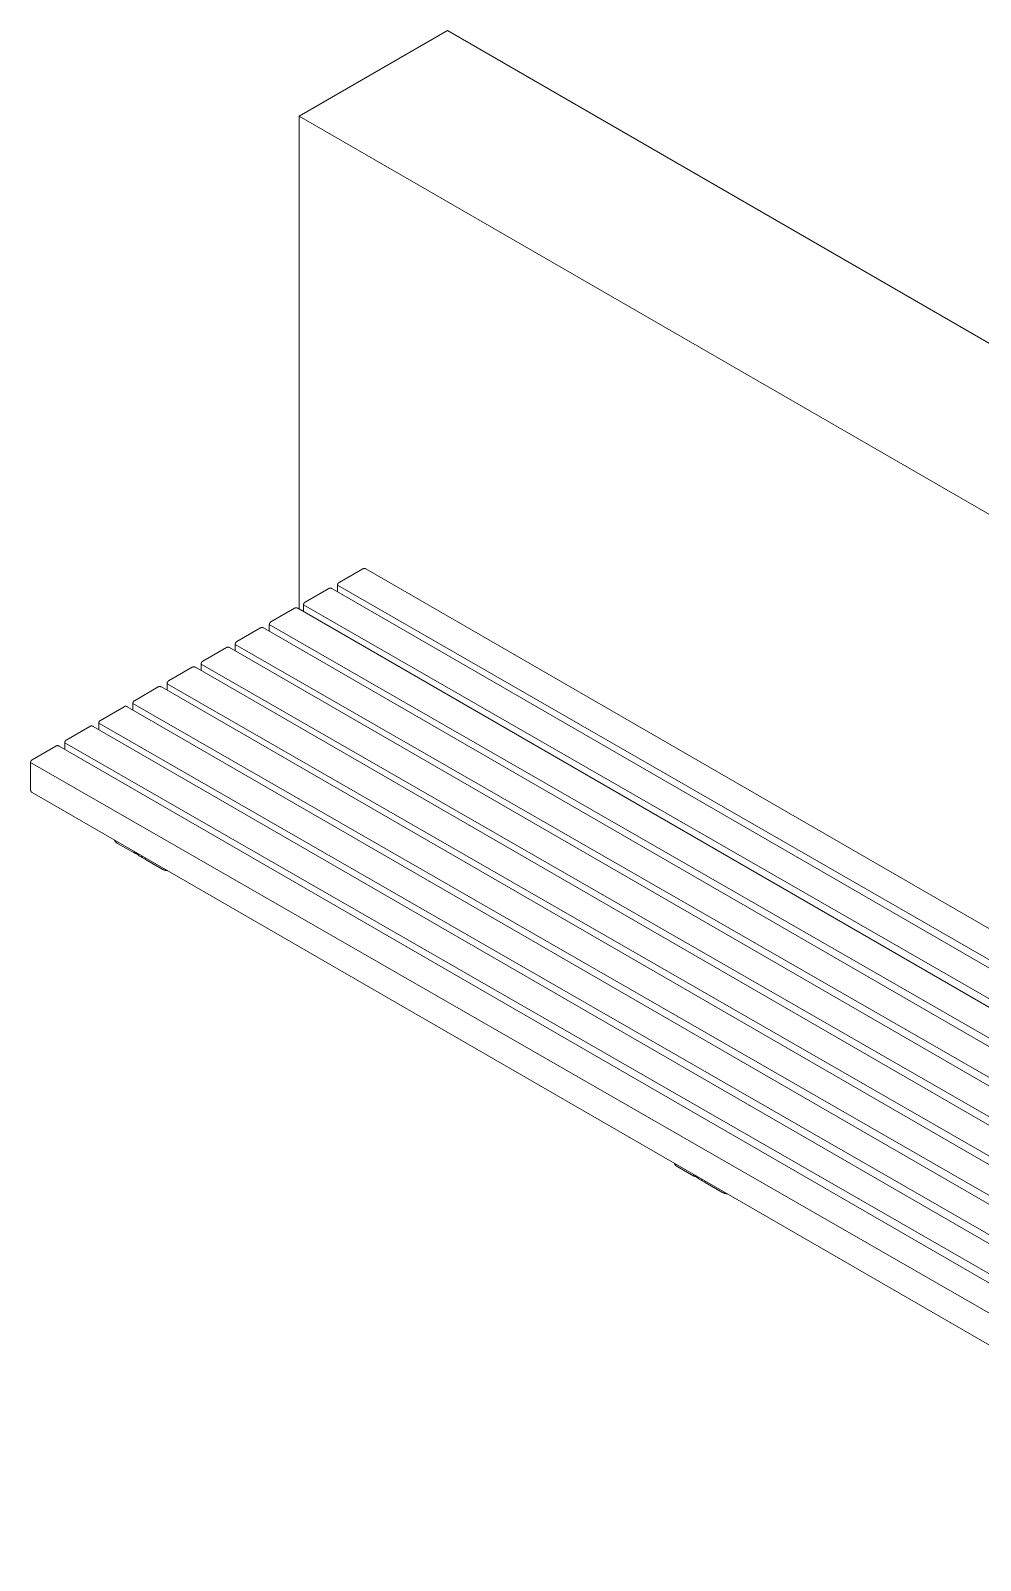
# Model space of a CAD drawing. Header units: inches. Extents: x -14 to 166, y -2 to 100.
# Drawn here: x 97.59 to 126.81, y 9.73 to 56.81 of the extents above; entities that cross this region are included whole.
import ezdxf

# ---------------------------------------------------------------- set-up
doc = ezdxf.new("R2010")
doc.units = ezdxf.units.IN
doc.layers.add('ZANO_R', color=7, linetype='Continuous', lineweight=0)

msp = doc.modelspace()

# ---------------------------------------------------------------- linework, layer by layer
at = {"layer": 'ZANO_R'}
for p, q in [((110.41161, 56.81181), (105.84898, 54.17758)), ((156.03789, 30.46947), (110.41161, 56.81181)), ((105.84898, 39.01068), (105.84898, 54.17758)), ((105.84898, 54.17758), (151.47526, 27.83524)), ((107.07803, 39.82574), (107.80805, 40.24722)), ((107.80805, 40.24722), (107.81091, 40.24881)), ((107.81091, 40.24881), (107.81382, 40.2503)), ((107.81382, 40.2503), (107.81678, 40.25169)), ((107.81678, 40.25169), (107.81979, 40.25298)), ((107.81979, 40.25298), (107.82283, 40.25416)), ((107.82283, 40.25416), (107.82592, 40.25525)), ((107.82592, 40.25525), (107.82904, 40.25623)), ((107.82904, 40.25623), (107.83219, 40.2571)), ((107.83219, 40.2571), (107.83537, 40.25786)), ((107.83537, 40.25786), (107.83857, 40.25852)), ((107.83857, 40.25852), (107.84179, 40.25907)), ((107.84179, 40.25907), (107.84503, 40.25951)), ((107.84503, 40.25951), (107.84828, 40.25984)), ((107.84828, 40.25984), (107.85155, 40.26006)), ((107.85155, 40.26006), (107.85481, 40.26017)), ((107.85481, 40.26017), (107.85808, 40.26017)), ((107.85808, 40.26017), (107.86135, 40.26006)), ((107.86135, 40.26006), (107.86461, 40.25984)), ((107.86461, 40.25984), (107.86787, 40.25951)), ((107.86787, 40.25951), (107.87111, 40.25907)), ((107.87111, 40.25907), (107.87433, 40.25852)), ((107.87433, 40.25852), (107.87753, 40.25786)), ((107.87753, 40.25786), (107.88071, 40.2571)), ((107.88071, 40.2571), (107.88386, 40.25623)), ((107.88386, 40.25623), (107.88698, 40.25525)), ((107.88698, 40.25525), (107.89006, 40.25416)), ((107.89006, 40.25416), (107.89311, 40.25298)), ((107.89311, 40.25298), (107.89611, 40.25169)), ((107.89611, 40.25169), (107.89907, 40.2503)), ((107.89907, 40.2503), (107.90198, 40.24881)), ((107.90198, 40.24881), (107.90484, 40.24722)), ((107.90484, 40.24722), (148.83161, 16.61814)), ((106.02863, 39.21987), (106.75865, 39.64135)), ((106.75865, 39.64135), (106.76151, 39.64293)), ((106.76151, 39.64293), (106.76442, 39.64442)), ((106.76442, 39.64442), (106.76738, 39.64581)), ((106.76738, 39.64581), (106.77038, 39.6471)), ((106.77038, 39.6471), (106.77343, 39.64829)), ((106.77343, 39.64829), (106.77651, 39.64937)), ((106.77651, 39.64937), (106.77963, 39.65035)), ((106.77963, 39.65035), (106.78278, 39.65122)), ((106.78278, 39.65122), (106.78596, 39.65199)), ((106.78596, 39.65199), (106.78917, 39.65265)), ((106.78917, 39.65265), (106.79239, 39.6532)), ((106.79239, 39.6532), (106.79563, 39.65364)), ((106.79563, 39.65364), (106.79888, 39.65397)), ((106.79888, 39.65397), (106.80214, 39.65419)), ((106.80214, 39.65419), (106.80541, 39.6543)), ((106.80541, 39.6543), (106.80868, 39.6543)), ((106.80868, 39.6543), (106.81195, 39.65419)), ((106.81195, 39.65419), (106.81521, 39.65397)), ((106.81521, 39.65397), (106.81846, 39.65364)), ((106.81846, 39.65364), (106.8217, 39.6532)), ((106.8217, 39.6532), (106.82492, 39.65265)), ((106.82492, 39.65265), (106.82813, 39.65199)), ((106.82813, 39.65199), (106.8313, 39.65122)), ((106.8313, 39.65122), (106.83446, 39.65035)), ((106.83446, 39.65035), (106.83757, 39.64937)), ((106.83757, 39.64937), (106.84066, 39.64829)), ((106.84066, 39.64829), (106.84371, 39.6471)), ((106.84371, 39.6471), (106.84671, 39.64581)), ((106.84671, 39.64581), (106.84967, 39.64442)), ((106.84967, 39.64442), (106.85258, 39.64293)), ((106.85258, 39.64293), (106.85544, 39.64135)), ((106.85544, 39.64135), (147.78221, 16.01227)), ((107.02964, 39.74192), (107.0297, 39.74519)), ((107.02964, 39.74192), (148.0048, 16.19666)), ((107.02964, 39.54077), (107.02964, 39.74192)), ((107.0297, 39.74519), (107.02986, 39.74846)), ((107.02986, 39.74846), (107.03014, 39.75171)), ((107.03014, 39.75171), (107.03052, 39.75496)), ((107.03052, 39.75496), (107.03102, 39.75819)), ((107.03102, 39.75819), (107.03162, 39.76141)), ((107.03162, 39.76141), (107.03233, 39.7646)), ((107.03233, 39.7646), (107.03315, 39.76776)), ((107.03315, 39.76776), (107.03408, 39.7709)), ((107.03408, 39.7709), (107.03511, 39.774)), ((107.03511, 39.774), (107.03625, 39.77707)), ((107.03625, 39.77707), (107.03748, 39.78009)), ((107.03748, 39.78009), (107.03882, 39.78307)), ((107.03882, 39.78307), (107.04026, 39.78601)), ((107.04026, 39.78601), (107.0418, 39.78889)), ((107.0418, 39.78889), (107.04344, 39.79173)), ((107.04344, 39.79173), (107.04517, 39.7945)), ((107.04517, 39.7945), (107.04699, 39.79721)), ((107.04699, 39.79721), (107.0489, 39.79987)), ((107.0489, 39.79987), (107.0509, 39.80245)), ((107.0509, 39.80245), (107.05299, 39.80497)), ((107.05299, 39.80497), (107.05516, 39.80741)), ((107.05516, 39.80741), (107.05741, 39.80978)), ((107.05741, 39.80978), (107.05974, 39.81207)), ((107.05974, 39.81207), (107.06215, 39.81429)), ((107.06215, 39.81429), (107.06463, 39.81642)), ((107.06463, 39.81642), (107.06718, 39.81846)), ((107.06718, 39.81846), (107.0698, 39.82042)), ((107.0698, 39.82042), (107.07249, 39.82229)), ((107.07249, 39.82229), (107.07523, 39.82406)), ((107.07523, 39.82406), (107.07803, 39.82574)), ((105.98024, 39.13605), (105.98029, 39.13932)), ((105.98024, 39.13605), (146.9554, 15.59079)), ((105.98024, 38.9349), (105.98024, 39.13605)), ((105.98029, 39.13932), (105.98046, 39.14258)), ((105.98046, 39.14258), (105.98073, 39.14584)), ((105.98073, 39.14584), (105.98112, 39.14909)), ((105.98112, 39.14909), (105.98161, 39.15232)), ((105.98161, 39.15232), (105.98222, 39.15553)), ((105.98222, 39.15553), (105.98293, 39.15872)), ((105.98293, 39.15872), (105.98375, 39.16189)), ((105.98375, 39.16189), (105.98467, 39.16502)), ((105.98467, 39.16502), (105.98571, 39.16813)), ((105.98571, 39.16813), (105.98684, 39.17119)), ((105.98684, 39.17119), (105.98808, 39.17422)), ((105.98808, 39.17422), (105.98942, 39.1772)), ((105.98942, 39.1772), (105.99086, 39.18014)), ((105.99086, 39.18014), (105.9924, 39.18302)), ((105.9924, 39.18302), (105.99403, 39.18585)), ((105.99403, 39.18585), (105.99576, 39.18863)), ((105.99576, 39.18863), (105.99758, 39.19134)), ((105.99758, 39.19134), (105.9995, 39.19399)), ((105.9995, 39.19399), (106.0015, 39.19658)), ((106.0015, 39.19658), (106.00359, 39.19909)), ((106.00359, 39.19909), (106.00576, 39.20154)), ((106.00576, 39.20154), (106.00801, 39.20391)), ((106.00801, 39.20391), (106.01034, 39.2062)), ((106.01034, 39.2062), (106.01275, 39.20841)), ((106.01275, 39.20841), (106.01523, 39.21054)), ((106.01523, 39.21054), (106.01778, 39.21259)), ((106.01778, 39.21259), (106.0204, 39.21454)), ((106.0204, 39.21454), (106.02308, 39.21641)), ((106.02308, 39.21641), (106.02583, 39.21819)), ((106.02583, 39.21819), (106.02863, 39.21987)), ((104.96334, 38.60254), (104.96582, 38.60467)), ((104.96582, 38.60467), (104.96838, 38.60671)), ((104.96838, 38.60671), (104.97099, 38.60867)), ((104.97099, 38.60867), (104.97368, 38.61054)), ((104.97368, 38.61054), (104.97642, 38.61231)), ((104.97642, 38.61231), (104.97923, 38.614)), ((104.97923, 38.614), (105.70925, 39.03547)), ((105.70925, 39.03547), (105.7121, 39.03706)), ((105.7121, 39.03706), (105.71502, 39.03855)), ((105.71502, 39.03855), (105.71797, 39.03994)), ((105.71797, 39.03994), (105.72098, 39.04123)), ((105.72098, 39.04123), (105.72403, 39.04242)), ((105.72403, 39.04242), (105.72711, 39.0435)), ((105.72711, 39.0435), (105.73023, 39.04448)), ((105.73023, 39.04448), (105.73338, 39.04535)), ((105.73338, 39.04535), (105.73656, 39.04612)), ((105.73656, 39.04612), (105.73976, 39.04677)), ((105.73976, 39.04677), (105.74298, 39.04732)), ((105.74298, 39.04732), (105.74622, 39.04776)), ((105.74622, 39.04776), (105.74948, 39.0481)), ((105.74948, 39.0481), (105.75274, 39.04832)), ((105.75274, 39.04832), (105.75601, 39.04843)), ((105.75601, 39.04843), (105.75927, 39.04843)), ((105.75927, 39.04843), (105.76254, 39.04832)), ((105.76254, 39.04832), (105.7658, 39.0481)), ((105.7658, 39.0481), (105.76906, 39.04776)), ((105.76906, 39.04776), (105.7723, 39.04732)), ((105.7723, 39.04732), (105.77552, 39.04677)), ((105.77552, 39.04677), (105.77872, 39.04612)), ((105.77872, 39.04612), (105.7819, 39.04535)), ((105.7819, 39.04535), (105.78505, 39.04448)), ((105.78505, 39.04448), (105.78817, 39.0435)), ((105.78817, 39.0435), (105.79126, 39.04242)), ((105.79126, 39.04242), (105.7943, 39.04123)), ((105.7943, 39.04123), (105.79731, 39.03994)), ((105.79731, 39.03994), (105.80026, 39.03855)), ((105.80026, 39.03855), (105.80318, 39.03706)), ((105.80318, 39.03706), (105.80603, 39.03547)), ((105.80603, 39.03547), (146.7328, 15.40639)), ((103.92982, 38.00812), (104.65984, 38.4296)), ((104.65984, 38.4296), (104.6627, 38.43119)), ((104.6627, 38.43119), (104.66561, 38.43268)), ((104.66561, 38.43268), (104.66857, 38.43407)), ((104.66857, 38.43407), (104.67157, 38.43535)), ((104.67157, 38.43535), (104.67462, 38.43654)), ((104.67462, 38.43654), (104.67771, 38.43763)), ((104.67771, 38.43763), (104.68082, 38.4386)), ((104.68082, 38.4386), (104.68398, 38.43948)), ((104.68398, 38.43948), (104.68715, 38.44024)), ((104.68715, 38.44024), (104.69036, 38.4409)), ((104.69036, 38.4409), (104.69358, 38.44145)), ((104.69358, 38.44145), (104.69682, 38.44189)), ((104.69682, 38.44189), (104.70007, 38.44222)), ((104.70007, 38.44222), (104.70333, 38.44244)), ((104.70333, 38.44244), (104.7066, 38.44255)), ((104.7066, 38.44255), (104.70987, 38.44255)), ((104.70987, 38.44255), (104.71314, 38.44244)), ((104.71314, 38.44244), (104.7164, 38.44222)), ((104.7164, 38.44222), (104.71965, 38.44189)), ((104.71965, 38.44189), (104.72289, 38.44145)), ((104.72289, 38.44145), (104.72612, 38.4409)), ((104.72612, 38.4409), (104.72932, 38.44024)), ((104.72932, 38.44024), (104.7325, 38.43948)), ((104.7325, 38.43948), (104.73565, 38.4386)), ((104.73565, 38.4386), (104.73877, 38.43763)), ((104.73877, 38.43763), (104.74185, 38.43654)), ((104.74185, 38.43654), (104.7449, 38.43535)), ((104.7449, 38.43535), (104.7479, 38.43407)), ((104.7479, 38.43407), (104.75086, 38.43268)), ((104.75086, 38.43268), (104.75377, 38.43119)), ((104.75377, 38.43119), (104.75663, 38.4296)), ((104.75663, 38.4296), (145.6834, 14.80052)), ((104.93083, 38.53018), (104.93089, 38.53344)), ((104.93083, 38.53018), (145.90599, 14.98492)), ((104.93083, 38.32902), (104.93083, 38.53018)), ((104.93089, 38.53344), (104.93105, 38.53671)), ((104.93105, 38.53671), (104.93133, 38.53997)), ((104.93133, 38.53997), (104.93171, 38.54321)), ((104.93171, 38.54321), (104.93221, 38.54645)), ((104.93221, 38.54645), (104.93281, 38.54966)), ((104.93281, 38.54966), (104.93353, 38.55285)), ((104.93353, 38.55285), (104.93434, 38.55601)), ((104.93434, 38.55601), (104.93527, 38.55915)), ((104.93527, 38.55915), (104.9363, 38.56225)), ((104.9363, 38.56225), (104.93744, 38.56532)), ((104.93744, 38.56532), (104.93868, 38.56834)), ((104.93868, 38.56834), (104.94002, 38.57133)), ((104.94002, 38.57133), (104.94146, 38.57426)), ((104.94146, 38.57426), (104.94299, 38.57715)), ((104.94299, 38.57715), (104.94463, 38.57998)), ((104.94463, 38.57998), (104.94636, 38.58275)), ((104.94636, 38.58275), (104.94818, 38.58547)), ((104.94818, 38.58547), (104.95009, 38.58812)), ((104.95009, 38.58812), (104.95209, 38.5907)), ((104.95209, 38.5907), (104.95418, 38.59322)), ((104.95418, 38.59322), (104.95635, 38.59566)), ((104.95635, 38.59566), (104.9586, 38.59803)), ((104.9586, 38.59803), (104.96094, 38.60033)), ((104.96094, 38.60033), (104.96334, 38.60254)), ((102.88042, 37.40225), (103.61044, 37.82373)), ((103.61044, 37.82373), (103.6133, 37.82531)), ((103.6133, 37.82531), (103.61621, 37.8268)), ((103.61621, 37.8268), (103.61917, 37.82819)), ((103.61917, 37.82819), (103.62217, 37.82948)), ((103.62217, 37.82948), (103.62522, 37.83067)), ((103.62522, 37.83067), (103.6283, 37.83175)), ((103.6283, 37.83175), (103.63142, 37.83273)), ((103.63142, 37.83273), (103.63457, 37.8336)), ((103.63457, 37.8336), (103.63775, 37.83437)), ((103.63775, 37.83437), (103.64095, 37.83503)), ((103.64095, 37.83503), (103.64418, 37.83558)), ((103.64418, 37.83558), (103.64741, 37.83602)), ((103.64741, 37.83602), (103.65067, 37.83635)), ((103.65067, 37.83635), (103.65393, 37.83657)), ((103.65393, 37.83657), (103.6572, 37.83668)), ((103.6572, 37.83668), (103.66047, 37.83668)), ((103.66047, 37.83668), (103.66373, 37.83657)), ((103.66373, 37.83657), (103.667, 37.83635)), ((103.667, 37.83635), (103.67025, 37.83602)), ((103.67025, 37.83602), (103.67349, 37.83558)), ((103.67349, 37.83558), (103.67671, 37.83503)), ((103.67671, 37.83503), (103.67991, 37.83437)), ((103.67991, 37.83437), (103.68309, 37.8336)), ((103.68309, 37.8336), (103.68624, 37.83273)), ((103.68624, 37.83273), (103.68936, 37.83175)), ((103.68936, 37.83175), (103.69245, 37.83067)), ((103.69245, 37.83067), (103.69549, 37.82948)), ((103.69549, 37.82948), (103.6985, 37.82819)), ((103.6985, 37.82819), (103.70146, 37.8268)), ((103.70146, 37.8268), (103.70437, 37.82531)), ((103.70437, 37.82531), (103.70723, 37.82373)), ((103.70723, 37.82373), (144.63399, 14.19465)), ((103.88143, 37.9243), (103.88148, 37.92757)), ((103.88143, 37.9243), (144.85659, 14.37904)), ((103.88143, 37.72315), (103.88143, 37.9243)), ((103.88148, 37.92757), (103.88165, 37.93084)), ((103.88165, 37.93084), (103.88192, 37.93409)), ((103.88192, 37.93409), (103.88231, 37.93734)), ((103.88231, 37.93734), (103.8828, 37.94057)), ((103.8828, 37.94057), (103.88341, 37.94378)), ((103.88341, 37.94378), (103.88412, 37.94698)), ((103.88412, 37.94698), (103.88494, 37.95014)), ((103.88494, 37.95014), (103.88587, 37.95328)), ((103.88587, 37.95328), (103.8869, 37.95638)), ((103.8869, 37.95638), (103.88803, 37.95944)), ((103.88803, 37.95944), (103.88927, 37.96247)), ((103.88927, 37.96247), (103.89061, 37.96545)), ((103.89061, 37.96545), (103.89205, 37.96839)), ((103.89205, 37.96839), (103.89359, 37.97127)), ((103.89359, 37.97127), (103.89522, 37.9741)), ((103.89522, 37.9741), (103.89695, 37.97688)), ((103.89695, 37.97688), (103.89878, 37.97959)), ((103.89878, 37.97959), (103.90069, 37.98224)), ((103.90069, 37.98224), (103.90269, 37.98483)), ((103.90269, 37.98483), (103.90478, 37.98735)), ((103.90478, 37.98735), (103.90695, 37.98979)), ((103.90695, 37.98979), (103.9092, 37.99216)), ((103.9092, 37.99216), (103.91153, 37.99445)), ((103.91153, 37.99445), (103.91394, 37.99666)), ((103.91394, 37.99666), (103.91642, 37.99879)), ((103.91642, 37.99879), (103.91897, 38.00084)), ((103.91897, 38.00084), (103.92159, 38.0028)), ((103.92159, 38.0028), (103.92427, 38.00466)), ((103.92427, 38.00466), (103.92702, 38.00644)), ((103.92702, 38.00644), (103.92982, 38.00812)), ((101.83101, 36.79637), (102.56103, 37.21785)), ((102.56103, 37.21785), (102.56389, 37.21944)), ((102.56389, 37.21944), (102.5668, 37.22093)), ((102.5668, 37.22093), (102.56976, 37.22232)), ((102.56976, 37.22232), (102.57277, 37.22361)), ((102.57277, 37.22361), (102.57581, 37.22479)), ((102.57581, 37.22479), (102.5789, 37.22588)), ((102.5789, 37.22588), (102.58202, 37.22686)), ((102.58202, 37.22686), (102.58517, 37.22773)), ((102.58517, 37.22773), (102.58835, 37.2285)), ((102.58835, 37.2285), (102.59155, 37.22915)), ((102.59155, 37.22915), (102.59477, 37.2297)), ((102.59477, 37.2297), (102.59801, 37.23014)), ((102.59801, 37.23014), (102.60126, 37.23047)), ((102.60126, 37.23047), (102.60452, 37.23069)), ((102.60452, 37.23069), (102.60779, 37.23081)), ((102.60779, 37.23081), (102.61106, 37.23081)), ((102.61106, 37.23081), (102.61433, 37.23069)), ((102.61433, 37.23069), (102.61759, 37.23047)), ((102.61759, 37.23047), (102.62084, 37.23014)), ((102.62084, 37.23014), (102.62408, 37.2297)), ((102.62408, 37.2297), (102.62731, 37.22915)), ((102.62731, 37.22915), (102.63051, 37.2285)), ((102.63051, 37.2285), (102.63369, 37.22773)), ((102.63369, 37.22773), (102.63684, 37.22686)), ((102.63684, 37.22686), (102.63996, 37.22588)), ((102.63996, 37.22588), (102.64304, 37.22479)), ((102.64304, 37.22479), (102.64609, 37.22361)), ((102.64609, 37.22361), (102.64909, 37.22232)), ((102.64909, 37.22232), (102.65205, 37.22093)), ((102.65205, 37.22093), (102.65496, 37.21944)), ((102.65496, 37.21944), (102.65782, 37.21785)), ((102.65782, 37.21785), (143.58459, 13.58877)), ((102.83202, 37.31843), (102.83208, 37.3217)), ((102.83202, 37.31843), (143.80718, 13.77317)), ((102.83202, 37.11728), (102.83202, 37.31843)), ((102.83208, 37.3217), (102.83224, 37.32496)), ((102.83224, 37.32496), (102.83252, 37.32822)), ((102.83252, 37.32822), (102.83291, 37.33147)), ((102.83291, 37.33147), (102.8334, 37.3347)), ((102.8334, 37.3347), (102.834, 37.33791)), ((102.834, 37.33791), (102.83472, 37.3411)), ((102.83472, 37.3411), (102.83554, 37.34427)), ((102.83554, 37.34427), (102.83646, 37.3474)), ((102.83646, 37.3474), (102.83749, 37.3505)), ((102.83749, 37.3505), (102.83863, 37.35357)), ((102.83863, 37.35357), (102.83987, 37.3566)), ((102.83987, 37.3566), (102.84121, 37.35958)), ((102.84121, 37.35958), (102.84265, 37.36251)), ((102.84265, 37.36251), (102.84418, 37.3654)), ((102.84418, 37.3654), (102.84582, 37.36823)), ((102.84582, 37.36823), (102.84755, 37.371)), ((102.84755, 37.371), (102.84937, 37.37372)), ((102.84937, 37.37372), (102.85128, 37.37637)), ((102.85128, 37.37637), (102.85329, 37.37896)), ((102.85329, 37.37896), (102.85537, 37.38147)), ((102.85537, 37.38147), (102.85754, 37.38392)), ((102.85754, 37.38392), (102.8598, 37.38629)), ((102.8598, 37.38629), (102.86213, 37.38858)), ((102.86213, 37.38858), (102.86453, 37.39079)), ((102.86453, 37.39079), (102.86702, 37.39292)), ((102.86702, 37.39292), (102.86957, 37.39496)), ((102.86957, 37.39496), (102.87219, 37.39692)), ((102.87219, 37.39692), (102.87487, 37.39879)), ((102.87487, 37.39879), (102.87761, 37.40057)), ((102.87761, 37.40057), (102.88042, 37.40225)), ((101.78284, 36.71909), (101.78312, 36.72235)), ((101.78312, 36.72235), (101.7835, 36.72559)), ((101.7835, 36.72559), (101.784, 36.72882)), ((101.784, 36.72882), (101.7846, 36.73204)), ((101.7846, 36.73204), (101.78531, 36.73523)), ((101.78531, 36.73523), (101.78613, 36.73839)), ((101.78613, 36.73839), (101.78706, 36.74153)), ((101.78706, 36.74153), (101.78809, 36.74463)), ((101.78809, 36.74463), (101.78922, 36.7477)), ((101.78922, 36.7477), (101.79046, 36.75072)), ((101.79046, 36.75072), (101.7918, 36.7537)), ((101.7918, 36.7537), (101.79324, 36.75664)), ((101.79324, 36.75664), (101.79478, 36.75952)), ((101.79478, 36.75952), (101.79642, 36.76236)), ((101.79642, 36.76236), (101.79814, 36.76513)), ((101.79814, 36.76513), (101.79997, 36.76785)), ((101.79997, 36.76785), (101.80188, 36.7705)), ((101.80188, 36.7705), (101.80388, 36.77308)), ((101.80388, 36.77308), (101.80597, 36.7756)), ((101.80597, 36.7756), (101.80814, 36.77804)), ((101.80814, 36.77804), (101.81039, 36.78041)), ((101.81039, 36.78041), (101.81272, 36.7827)), ((101.81272, 36.7827), (101.81513, 36.78492)), ((101.81513, 36.78492), (101.81761, 36.78705)), ((101.81761, 36.78705), (101.82016, 36.78909)), ((101.82016, 36.78909), (101.82278, 36.79105)), ((101.82278, 36.79105), (101.82546, 36.79292)), ((101.82546, 36.79292), (101.82821, 36.79469)), ((101.82821, 36.79469), (101.83101, 36.79637)), ((100.78161, 36.1905), (101.51163, 36.61198)), ((101.51163, 36.61198), (101.51449, 36.61356)), ((101.51449, 36.61356), (101.5174, 36.61505)), ((101.5174, 36.61505), (101.52036, 36.61644)), ((101.52036, 36.61644), (101.52336, 36.61773)), ((101.52336, 36.61773), (101.52641, 36.61892)), ((101.52641, 36.61892), (101.52949, 36.62)), ((101.52949, 36.62), (101.53261, 36.62098)), ((101.53261, 36.62098), (101.53576, 36.62186)), ((101.53576, 36.62186), (101.53894, 36.62262)), ((101.53894, 36.62262), (101.54214, 36.62328)), ((101.54214, 36.62328), (101.54537, 36.62383)), ((101.54537, 36.62383), (101.54861, 36.62427)), ((101.54861, 36.62427), (101.55186, 36.6246)), ((101.55186, 36.6246), (101.55512, 36.62482)), ((101.55512, 36.62482), (101.55839, 36.62493)), ((101.55839, 36.62493), (101.56166, 36.62493)), ((101.56166, 36.62493), (101.56493, 36.62482)), ((101.56493, 36.62482), (101.56819, 36.6246)), ((101.56819, 36.6246), (101.57144, 36.62427)), ((101.57144, 36.62427), (101.57468, 36.62383)), ((101.57468, 36.62383), (101.5779, 36.62328)), ((101.5779, 36.62328), (101.5811, 36.62262)), ((101.5811, 36.62262), (101.58428, 36.62186)), ((101.58428, 36.62186), (101.58743, 36.62098)), ((101.58743, 36.62098), (101.59055, 36.62)), ((101.59055, 36.62), (101.59364, 36.61892)), ((101.59364, 36.61892), (101.59668, 36.61773)), ((101.59668, 36.61773), (101.59969, 36.61644)), ((101.59969, 36.61644), (101.60265, 36.61505)), ((101.60265, 36.61505), (101.60556, 36.61356)), ((101.60556, 36.61356), (101.60842, 36.61198)), ((101.60842, 36.61198), (142.53518, 12.9829)), ((101.78262, 36.71255), (101.78267, 36.71582)), ((101.78262, 36.71255), (142.75778, 13.16729)), ((101.78262, 36.5114), (101.78262, 36.71255)), ((101.78267, 36.71582), (101.78284, 36.71909)), ((99.7322, 35.58463), (100.46222, 36.0061)), ((100.46222, 36.0061), (100.46508, 36.00769)), ((100.46508, 36.00769), (100.46799, 36.00918)), ((100.46799, 36.00918), (100.47095, 36.01057)), ((100.47095, 36.01057), (100.47396, 36.01186)), ((100.47396, 36.01186), (100.477, 36.01305)), ((100.477, 36.01305), (100.48009, 36.01413)), ((100.48009, 36.01413), (100.48321, 36.01511)), ((100.48321, 36.01511), (100.48636, 36.01598)), ((100.48636, 36.01598), (100.48954, 36.01675)), ((100.48954, 36.01675), (100.49274, 36.01741)), ((100.49274, 36.01741), (100.49596, 36.01796)), ((100.49596, 36.01796), (100.4992, 36.0184)), ((100.4992, 36.0184), (100.50245, 36.01873)), ((100.50245, 36.01873), (100.50572, 36.01895)), ((100.50572, 36.01895), (100.50898, 36.01906)), ((100.50898, 36.01906), (100.51225, 36.01906)), ((100.51225, 36.01906), (100.51552, 36.01895)), ((100.51552, 36.01895), (100.51878, 36.01873)), ((100.51878, 36.01873), (100.52204, 36.0184)), ((100.52204, 36.0184), (100.52528, 36.01796)), ((100.52528, 36.01796), (100.5285, 36.01741)), ((100.5285, 36.01741), (100.5317, 36.01675)), ((100.5317, 36.01675), (100.53488, 36.01598)), ((100.53488, 36.01598), (100.53803, 36.01511)), ((100.53803, 36.01511), (100.54115, 36.01413)), ((100.54115, 36.01413), (100.54423, 36.01305)), ((100.54423, 36.01305), (100.54728, 36.01186)), ((100.54728, 36.01186), (100.55028, 36.01057)), ((100.55028, 36.01057), (100.55324, 36.00918)), ((100.55324, 36.00918), (100.55615, 36.00769)), ((100.55615, 36.00769), (100.55901, 36.0061)), ((100.55901, 36.0061), (141.48578, 12.37702)), ((100.73321, 36.10668), (100.73327, 36.10995)), ((100.73321, 36.10668), (141.70838, 12.56142)), ((100.73321, 35.90553), (100.73321, 36.10668)), ((100.73327, 36.10995), (100.73344, 36.11321)), ((100.73344, 36.11321), (100.73371, 36.11647)), ((100.73371, 36.11647), (100.7341, 36.11972)), ((100.7341, 36.11972), (100.73459, 36.12295)), ((100.73459, 36.12295), (100.7352, 36.12616)), ((100.7352, 36.12616), (100.73591, 36.12935)), ((100.73591, 36.12935), (100.73673, 36.13252)), ((100.73673, 36.13252), (100.73765, 36.13565)), ((100.73765, 36.13565), (100.73868, 36.13876)), ((100.73868, 36.13876), (100.73982, 36.14182)), ((100.73982, 36.14182), (100.74106, 36.14485)), ((100.74106, 36.14485), (100.7424, 36.14783)), ((100.7424, 36.14783), (100.74384, 36.15077)), ((100.74384, 36.15077), (100.74538, 36.15365)), ((100.74538, 36.15365), (100.74701, 36.15648)), ((100.74701, 36.15648), (100.74874, 36.15926)), ((100.74874, 36.15926), (100.75056, 36.16197)), ((100.75056, 36.16197), (100.75248, 36.16462)), ((100.75248, 36.16462), (100.75448, 36.16721)), ((100.75448, 36.16721), (100.75656, 36.16972)), ((100.75656, 36.16972), (100.75874, 36.17217)), ((100.75874, 36.17217), (100.76099, 36.17454)), ((100.76099, 36.17454), (100.76332, 36.17683)), ((100.76332, 36.17683), (100.76573, 36.17904)), ((100.76573, 36.17904), (100.76821, 36.18117)), ((100.76821, 36.18117), (100.77076, 36.18322)), ((100.77076, 36.18322), (100.77338, 36.18517)), ((100.77338, 36.18517), (100.77606, 36.18704)), ((100.77606, 36.18704), (100.77881, 36.18882)), ((100.77881, 36.18882), (100.78161, 36.1905)), ((98.6828, 34.97875), (99.41282, 35.40023)), ((99.41282, 35.40023), (99.41568, 35.40182)), ((99.41568, 35.40182), (99.41859, 35.40331)), ((99.41859, 35.40331), (99.42155, 35.4047)), ((99.42155, 35.4047), (99.42455, 35.40599)), ((99.42455, 35.40599), (99.4276, 35.40717)), ((99.4276, 35.40717), (99.43068, 35.40826)), ((99.43068, 35.40826), (99.4338, 35.40923)), ((99.4338, 35.40923), (99.43695, 35.41011)), ((99.43695, 35.41011), (99.44013, 35.41087)), ((99.44013, 35.41087), (99.44334, 35.41153)), ((99.44334, 35.41153), (99.44656, 35.41208)), ((99.44656, 35.41208), (99.4498, 35.41252)), ((99.4498, 35.41252), (99.45305, 35.41285)), ((99.45305, 35.41285), (99.45631, 35.41307)), ((99.45631, 35.41307), (99.45958, 35.41318)), ((99.45958, 35.41318), (99.46285, 35.41318)), ((99.46285, 35.41318), (99.46612, 35.41307)), ((99.46612, 35.41307), (99.46938, 35.41285)), ((99.46938, 35.41285), (99.47263, 35.41252)), ((99.47263, 35.41252), (99.47587, 35.41208)), ((99.47587, 35.41208), (99.47909, 35.41153)), ((99.47909, 35.41153), (99.4823, 35.41087)), ((99.4823, 35.41087), (99.48547, 35.41011)), ((99.48547, 35.41011), (99.48863, 35.40923)), ((99.48863, 35.40923), (99.49174, 35.40826)), ((99.49174, 35.40826), (99.49483, 35.40717)), ((99.49483, 35.40717), (99.49788, 35.40599)), ((99.49788, 35.40599), (99.50088, 35.4047)), ((99.50088, 35.4047), (99.50384, 35.40331)), ((99.50384, 35.40331), (99.50675, 35.40182)), ((99.50675, 35.40182), (99.50961, 35.40023)), ((99.50961, 35.40023), (140.43638, 11.77115)), ((99.68381, 35.50081), (99.68387, 35.50407)), ((99.68381, 35.50081), (140.65897, 11.95555)), ((99.68381, 35.29965), (99.68381, 35.50081)), ((99.68387, 35.50407), (99.68403, 35.50734)), ((99.68403, 35.50734), (99.68431, 35.5106)), ((99.68431, 35.5106), (99.68469, 35.51384)), ((99.68469, 35.51384), (99.68519, 35.51708)), ((99.68519, 35.51708), (99.68579, 35.52029)), ((99.68579, 35.52029), (99.6865, 35.52348)), ((99.6865, 35.52348), (99.68732, 35.52664)), ((99.68732, 35.52664), (99.68825, 35.52978)), ((99.68825, 35.52978), (99.68928, 35.53288)), ((99.68928, 35.53288), (99.69042, 35.53595)), ((99.69042, 35.53595), (99.69165, 35.53897)), ((99.69165, 35.53897), (99.69299, 35.54196)), ((99.69299, 35.54196), (99.69443, 35.54489)), ((99.69443, 35.54489), (99.69597, 35.54778)), ((99.69597, 35.54778), (99.69761, 35.55061)), ((99.69761, 35.55061), (99.69934, 35.55338)), ((99.69934, 35.55338), (99.70116, 35.5561)), ((99.70116, 35.5561), (99.70307, 35.55875)), ((99.70307, 35.55875), (99.70507, 35.56133)), ((99.70507, 35.56133), (99.70716, 35.56385)), ((99.70716, 35.56385), (99.70933, 35.5663)), ((99.70933, 35.5663), (99.71158, 35.56866)), ((99.71158, 35.56866), (99.71391, 35.57096)), ((99.71391, 35.57096), (99.71632, 35.57317)), ((99.71632, 35.57317), (99.7188, 35.5753)), ((99.7188, 35.5753), (99.72135, 35.57734)), ((99.72135, 35.57734), (99.72397, 35.5793)), ((99.72397, 35.5793), (99.72666, 35.58117)), ((99.72666, 35.58117), (99.7294, 35.58294)), ((99.7294, 35.58294), (99.7322, 35.58463)), ((98.63441, 34.89493), (98.63446, 34.8982)), ((98.63441, 34.89493), (139.60957, 11.34967)), ((98.63441, 34.69378), (98.63441, 34.89493)), ((98.63446, 34.8982), (98.63463, 34.90147)), ((98.63463, 34.90147), (98.6349, 34.90472)), ((98.6349, 34.90472), (98.63529, 34.90797)), ((98.63529, 34.90797), (98.63578, 34.9112)), ((98.63578, 34.9112), (98.63639, 34.91442)), ((98.63639, 34.91442), (98.6371, 34.91761)), ((98.6371, 34.91761), (98.63792, 34.92077)), ((98.63792, 34.92077), (98.63884, 34.92391)), ((98.63884, 34.92391), (98.63988, 34.92701)), ((98.63988, 34.92701), (98.64101, 34.93008)), ((98.64101, 34.93008), (98.64225, 34.9331)), ((98.64225, 34.9331), (98.64359, 34.93608)), ((98.64359, 34.93608), (98.64503, 34.93902)), ((98.64503, 34.93902), (98.64657, 34.9419)), ((98.64657, 34.9419), (98.6482, 34.94473)), ((98.6482, 34.94473), (98.64993, 34.94751)), ((98.64993, 34.94751), (98.65175, 34.95022)), ((98.65175, 34.95022), (98.65367, 34.95288)), ((98.65367, 34.95288), (98.65567, 34.95546)), ((98.65567, 34.95546), (98.65776, 34.95798)), ((98.65776, 34.95798), (98.65993, 34.96042)), ((98.65993, 34.96042), (98.66218, 34.96279)), ((98.66218, 34.96279), (98.66451, 34.96508)), ((98.66451, 34.96508), (98.66692, 34.9673)), ((98.66692, 34.9673), (98.6694, 34.96942)), ((98.6694, 34.96942), (98.67195, 34.97147)), ((98.67195, 34.97147), (98.67457, 34.97343)), ((98.67457, 34.97343), (98.67725, 34.97529)), ((98.67725, 34.97529), (98.68, 34.97707)), ((98.68, 34.97707), (98.6828, 34.97875)), ((97.62255, 34.3656), (97.62516, 34.36755)), ((97.62516, 34.36755), (97.62785, 34.36942)), ((97.62785, 34.36942), (97.63059, 34.3712)), ((97.63059, 34.3712), (97.6334, 34.37288)), ((97.6334, 34.37288), (98.36342, 34.79436)), ((98.36342, 34.79436), (98.36627, 34.79594)), ((98.36627, 34.79594), (98.36919, 34.79743)), ((98.36919, 34.79743), (98.37214, 34.79882)), ((98.37214, 34.79882), (98.37515, 34.80011)), ((98.37515, 34.80011), (98.3782, 34.8013)), ((98.3782, 34.8013), (98.38128, 34.80238)), ((98.38128, 34.80238), (98.3844, 34.80336)), ((98.3844, 34.80336), (98.38755, 34.80423)), ((98.38755, 34.80423), (98.39073, 34.805)), ((98.39073, 34.805), (98.39393, 34.80566)), ((98.39393, 34.80566), (98.39715, 34.80621)), ((98.39715, 34.80621), (98.40039, 34.80665)), ((98.40039, 34.80665), (98.40365, 34.80698)), ((98.40365, 34.80698), (98.40691, 34.8072)), ((98.40691, 34.8072), (98.41018, 34.80731)), ((98.41018, 34.80731), (98.41344, 34.80731)), ((98.41344, 34.80731), (98.41671, 34.8072)), ((98.41671, 34.8072), (98.41997, 34.80698)), ((98.41997, 34.80698), (98.42323, 34.80665)), ((98.42323, 34.80665), (98.42647, 34.80621)), ((98.42647, 34.80621), (98.42969, 34.80566)), ((98.42969, 34.80566), (98.43289, 34.805)), ((98.43289, 34.805), (98.43607, 34.80423)), ((98.43607, 34.80423), (98.43922, 34.80336)), ((98.43922, 34.80336), (98.44234, 34.80238)), ((98.44234, 34.80238), (98.44543, 34.8013)), ((98.44543, 34.8013), (98.44847, 34.80011)), ((98.44847, 34.80011), (98.45148, 34.79882)), ((98.45148, 34.79882), (98.45443, 34.79743)), ((98.45443, 34.79743), (98.45735, 34.79594)), ((98.45735, 34.79594), (98.4602, 34.79436)), ((98.4602, 34.79436), (139.38697, 11.16528)), ((97.585, 34.28906), (97.58506, 34.29233)), ((97.585, 34.28906), (138.56016, 10.7438)), ((97.585, 33.4461), (97.585, 34.28906)), ((97.58506, 34.29233), (97.58522, 34.29559)), ((97.58522, 34.29559), (97.5855, 34.29885)), ((97.5855, 34.29885), (97.58588, 34.3021)), ((97.58588, 34.3021), (97.58638, 34.30533)), ((97.58638, 34.30533), (97.58698, 34.30854)), ((97.58698, 34.30854), (97.5877, 34.31173)), ((97.5877, 34.31173), (97.58851, 34.3149)), ((97.58851, 34.3149), (97.58944, 34.31803)), ((97.58944, 34.31803), (97.59047, 34.32114)), ((97.59047, 34.32114), (97.59161, 34.3242)), ((97.59161, 34.3242), (97.59285, 34.32723)), ((97.59285, 34.32723), (97.59419, 34.33021)), ((97.59419, 34.33021), (97.59563, 34.33314)), ((97.59563, 34.33314), (97.59716, 34.33603)), ((97.59716, 34.33603), (97.5988, 34.33886)), ((97.5988, 34.33886), (97.60053, 34.34164)), ((97.60053, 34.34164), (97.60235, 34.34435)), ((97.60235, 34.34435), (97.60426, 34.347)), ((97.60426, 34.347), (97.60626, 34.34959)), ((97.60626, 34.34959), (97.60835, 34.3521)), ((97.60835, 34.3521), (97.61052, 34.35455)), ((97.61052, 34.35455), (97.61277, 34.35692)), ((97.61277, 34.35692), (97.61511, 34.35921)), ((97.61511, 34.35921), (97.61751, 34.36142)), ((97.61751, 34.36142), (97.61999, 34.36355)), ((97.61999, 34.36355), (97.62255, 34.3656)), ((97.58506, 33.44283), (97.585, 33.4461)), ((97.58522, 33.43957), (97.58506, 33.44283)), ((97.5855, 33.43631), (97.58522, 33.43957)), ((97.58588, 33.43306), (97.5855, 33.43631)), ((97.58638, 33.42983), (97.58588, 33.43306)), ((97.58698, 33.42662), (97.58638, 33.42983)), ((97.5877, 33.42343), (97.58698, 33.42662)), ((97.58851, 33.42026), (97.5877, 33.42343)), ((97.58944, 33.41713), (97.58851, 33.42026)), ((97.59047, 33.41403), (97.58944, 33.41713)), ((97.59161, 33.41096), (97.59047, 33.41403)), ((97.59285, 33.40793), (97.59161, 33.41096)), ((97.59419, 33.40495), (97.59285, 33.40793)), ((97.59563, 33.40202), (97.59419, 33.40495)), ((97.59716, 33.39913), (97.59563, 33.40202)), ((97.5988, 33.3963), (97.59716, 33.39913)), ((97.60053, 33.39353), (97.5988, 33.3963)), ((97.60235, 33.39081), (97.60053, 33.39353)), ((97.60426, 33.38816), (97.60235, 33.39081)), ((97.60626, 33.38557), (97.60426, 33.38816)), ((97.60835, 33.38306), (97.60626, 33.38557)), ((97.61052, 33.38061), (97.60835, 33.38306)), ((97.61277, 33.37824), (97.61052, 33.38061)), ((97.61511, 33.37595), (97.61277, 33.37824)), ((97.61751, 33.37374), (97.61511, 33.37595)), ((97.61999, 33.37161), (97.61751, 33.37374)), ((97.62255, 33.36957), (97.61999, 33.37161)), ((97.62516, 33.36761), (97.62255, 33.36957)), ((97.62785, 33.36574), (97.62516, 33.36761)), ((97.63059, 33.36396), (97.62785, 33.36574)), ((97.6334, 33.36228), (97.63059, 33.36396)), ((138.56016, 9.7332), (97.6334, 33.36228)), ((100.17307, 31.89149), (100.1706, 31.89743)), ((100.17574, 31.88563), (100.17307, 31.89149)), ((100.17861, 31.87987), (100.17574, 31.88563)), ((100.18168, 31.87421), (100.17861, 31.87987)), ((100.18495, 31.86867), (100.18168, 31.87421)), ((100.1884, 31.86324), (100.18495, 31.86867)), ((100.19204, 31.85793), (100.1884, 31.86324)), ((100.19586, 31.85275), (100.19204, 31.85793)), ((100.19986, 31.8477), (100.19586, 31.85275)), ((100.20403, 31.8428), (100.19986, 31.8477)), ((100.20837, 31.83804), (100.20403, 31.8428)), ((100.21286, 31.83344), (100.20837, 31.83804)), ((100.21752, 31.82899), (100.21286, 31.83344)), ((100.22232, 31.82471), (100.21752, 31.82899)), ((100.22727, 31.8206), (100.22232, 31.82471)), ((100.23236, 31.81665), (100.22727, 31.8206)), ((100.23758, 31.81289), (100.23236, 31.81665)), ((100.24293, 31.80931), (100.23758, 31.81289)), ((100.2484, 31.80592), (100.24293, 31.80931)), ((100.25398, 31.80271), (100.2484, 31.80592)), ((100.25967, 31.79971), (100.25398, 31.80271)), ((100.77069, 31.50467), (100.25967, 31.79971)), ((100.77069, 31.55097), (100.77069, 31.50467)), ((100.77069, 31.50467), (100.77977, 31.50302)), ((100.77977, 31.50302), (100.78879, 31.50105)), ((100.78879, 31.50105), (100.79773, 31.49878)), ((100.79773, 31.49878), (100.80659, 31.4962)), ((100.80659, 31.4962), (100.81536, 31.49331)), ((100.81536, 31.49331), (100.82402, 31.49013)), ((100.82402, 31.49013), (100.83257, 31.48665)), ((100.83257, 31.48665), (100.841, 31.48288)), ((100.841, 31.48288), (100.84929, 31.47883)), ((100.84929, 31.47883), (100.85744, 31.47449)), ((100.85744, 31.47449), (100.86543, 31.46988)), ((100.86543, 31.46988), (100.87326, 31.46499)), ((100.87326, 31.46499), (100.88092, 31.45984)), ((100.88092, 31.45984), (100.88839, 31.45442)), ((100.88839, 31.45442), (100.89568, 31.44876)), ((100.89568, 31.44876), (100.90277, 31.44285)), ((100.90277, 31.44285), (100.90965, 31.4367)), ((100.90965, 31.4367), (100.91631, 31.43031)), ((100.91631, 31.43031), (100.92276, 31.4237)), ((100.92276, 31.4237), (100.92897, 31.41688)), ((100.92897, 31.41688), (100.93494, 31.40984)), ((100.93494, 31.40984), (101.0262, 31.35716)), ((100.99845, 31.41947), (101.02415, 31.36349)), ((101.01836, 31.40281), (101.01835, 31.40798)), ((101.01855, 31.39765), (101.01836, 31.40281)), ((101.01891, 31.3925), (101.01855, 31.39765)), ((101.01944, 31.38736), (101.01891, 31.3925)), ((101.02014, 31.38224), (101.01944, 31.38736)), ((101.02101, 31.37715), (101.02014, 31.38224)), ((101.02206, 31.37209), (101.02101, 31.37715)), ((101.02327, 31.36706), (101.02206, 31.37209)), ((101.02465, 31.36209), (101.02327, 31.36706)), ((101.0262, 31.35716), (101.02415, 31.36349)), ((101.0262, 31.35716), (101.02465, 31.36209)), ((101.0262, 31.35716), (101.11745, 31.30447)), ((101.10016, 31.33325), (101.10015, 31.3332)), ((101.10015, 31.3332), (101.10015, 31.33316)), ((101.10015, 31.33316), (101.10015, 31.33311)), ((101.10015, 31.33311), (101.10016, 31.33307)), ((101.10017, 31.33338), (101.10016, 31.33334)), ((101.10016, 31.33334), (101.10016, 31.33329)), ((101.10016, 31.33329), (101.10016, 31.33325)), ((101.10016, 31.33307), (101.10016, 31.33303)), ((101.10016, 31.33303), (101.10017, 31.33294)), ((101.10018, 31.33347), (101.10017, 31.33343)), ((101.10017, 31.33343), (101.10017, 31.33338)), ((101.10017, 31.33294), (101.10017, 31.33285)), ((101.10017, 31.33285), (101.10019, 31.33269)), ((101.10019, 31.3335), (101.10018, 31.33347)), ((101.1002, 31.33354), (101.10019, 31.33352)), ((101.10019, 31.33352), (101.10019, 31.3335)), ((101.10019, 31.33269), (101.10022, 31.33254)), ((101.10021, 31.33359), (101.1002, 31.33356)), ((101.1002, 31.33356), (101.1002, 31.33354)), ((101.10022, 31.33362), (101.10021, 31.33359)), ((101.10023, 31.33365), (101.10022, 31.33362)), ((101.10022, 31.33254), (101.10024, 31.33238)), ((101.10024, 31.33367), (101.10023, 31.33365)), ((101.10025, 31.3337), (101.10024, 31.33367)), ((101.10024, 31.33238), (101.10027, 31.33223)), ((101.10026, 31.33371), (101.10025, 31.3337)), ((101.10027, 31.33373), (101.10026, 31.33371)), ((101.10028, 31.33375), (101.10027, 31.33374)), ((101.10027, 31.33374), (101.10027, 31.33373)), ((101.10027, 31.33223), (101.1003, 31.33208)), ((101.10029, 31.33376), (101.10028, 31.33375)), ((101.1003, 31.33379), (101.10029, 31.33378)), ((101.10029, 31.33378), (101.10029, 31.33376)), ((101.10031, 31.3338), (101.1003, 31.33379)), ((101.1003, 31.33208), (101.10034, 31.33193)), ((101.10032, 31.33381), (101.10031, 31.3338)), ((101.10033, 31.33383), (101.10032, 31.33382)), ((101.10032, 31.33382), (101.10032, 31.33381)), ((101.10034, 31.33385), (101.10033, 31.33383)), ((101.10035, 31.33386), (101.10034, 31.33385)), ((101.10034, 31.33193), (101.10042, 31.33163)), ((101.10036, 31.33387), (101.10035, 31.33386)), ((101.10037, 31.33388), (101.10036, 31.33387)), ((101.10038, 31.33388), (101.10037, 31.33388)), ((101.10039, 31.33389), (101.10038, 31.33389)), ((101.10038, 31.33389), (101.10038, 31.33388)), ((101.1004, 31.3339), (101.10039, 31.3339)), ((101.10039, 31.3339), (101.10039, 31.33389)), ((101.10041, 31.33391), (101.1004, 31.33391)), ((101.1004, 31.33391), (101.1004, 31.3339)), ((101.10042, 31.33392), (101.10041, 31.33391)), ((101.10041, 31.33391), (101.10041, 31.33391)), ((101.10043, 31.33392), (101.10042, 31.33392)), ((101.10042, 31.33392), (101.10042, 31.33392)), ((101.10042, 31.33163), (101.10051, 31.33133)), ((101.10044, 31.33393), (101.10043, 31.33393)), ((101.10043, 31.33393), (101.10043, 31.33392)), ((101.10045, 31.33394), (101.10044, 31.33393)), ((101.10044, 31.33393), (101.10044, 31.33393)), ((101.10046, 31.33394), (101.10045, 31.33394)), ((101.10047, 31.33395), (101.10046, 31.33394)), ((101.10046, 31.33394), (101.10046, 31.33394)), ((101.10048, 31.33395), (101.10047, 31.33395)), ((101.10047, 31.33395), (101.10047, 31.33395)), ((101.10049, 31.33395), (101.10048, 31.33395)), ((101.1005, 31.33396), (101.10049, 31.33396)), ((101.10049, 31.33396), (101.10049, 31.33395)), ((101.10051, 31.33396), (101.1005, 31.33396)), ((101.1005, 31.33396), (101.1005, 31.33396)), ((101.10052, 31.33397), (101.10051, 31.33396)), ((101.10051, 31.33133), (101.1006, 31.33103)), ((101.10054, 31.33397), (101.10052, 31.33397)), ((101.10055, 31.33397), (101.10054, 31.33397)), ((101.10056, 31.33397), (101.10055, 31.33397)), ((101.10058, 31.33398), (101.10056, 31.33397)), ((101.10059, 31.33398), (101.10058, 31.33398)), ((101.1006, 31.33398), (101.10059, 31.33398)), ((101.10062, 31.33398), (101.1006, 31.33398)), ((101.1006, 31.33103), (101.10081, 31.33044)), ((101.10063, 31.33398), (101.10062, 31.33398)), ((101.10065, 31.33398), (101.10063, 31.33398)), ((101.10066, 31.33398), (101.10065, 31.33398)), ((101.10067, 31.33398), (101.10066, 31.33398)), ((101.10069, 31.33398), (101.10067, 31.33398)), ((101.1007, 31.33398), (101.10069, 31.33398)), ((101.10072, 31.33398), (101.1007, 31.33398)), ((101.10073, 31.33398), (101.10072, 31.33398)), ((101.10076, 31.33397), (101.10073, 31.33398)), ((101.10079, 31.33397), (101.10076, 31.33397)), ((101.10082, 31.33396), (101.10079, 31.33397)), ((101.10081, 31.33044), (101.10119, 31.32945)), ((101.10085, 31.33396), (101.10082, 31.33396)), ((101.10088, 31.33395), (101.10085, 31.33396)), ((101.1009, 31.33394), (101.10088, 31.33395)), ((101.10092, 31.33394), (101.1009, 31.33394)), ((101.10094, 31.33393), (101.10092, 31.33394)), ((101.10096, 31.33392), (101.10094, 31.33393)), ((101.10101, 31.33391), (101.10096, 31.33392)), ((101.10105, 31.33389), (101.10101, 31.33391)), ((101.10109, 31.33387), (101.10105, 31.33389)), ((101.10113, 31.33386), (101.10109, 31.33387)), ((101.10117, 31.33384), (101.10113, 31.33386)), ((101.10121, 31.33381), (101.10117, 31.33384)), ((101.10119, 31.32945), (101.10161, 31.32848)), ((101.10125, 31.33379), (101.10121, 31.33381)), ((101.10129, 31.33377), (101.10125, 31.33379)), ((101.10133, 31.33375), (101.10129, 31.33377)), ((101.10136, 31.33372), (101.10133, 31.33375)), ((101.10144, 31.33367), (101.10136, 31.33372)), ((101.10151, 31.33362), (101.10144, 31.33367)), ((101.10164, 31.33352), (101.10151, 31.33362)), ((101.10161, 31.32848), (101.10204, 31.32752)), ((101.10176, 31.33343), (101.10164, 31.33352)), ((101.10188, 31.33333), (101.10176, 31.33343)), ((101.102, 31.33323), (101.10188, 31.33333)), ((101.10211, 31.33312), (101.102, 31.33323)), ((101.10204, 31.32752), (101.10251, 31.32657)), ((101.10222, 31.33302), (101.10211, 31.33312)), ((101.10245, 31.3328), (101.10222, 31.33302)), ((101.10266, 31.33257), (101.10245, 31.3328)), ((101.10251, 31.32657), (101.10299, 31.32562)), ((101.10287, 31.33234), (101.10266, 31.33257)), ((101.10328, 31.33186), (101.10287, 31.33234)), ((101.10299, 31.32562), (101.10349, 31.32469)), ((101.10394, 31.33104), (101.10328, 31.33186)), ((101.10349, 31.32469), (101.10453, 31.32285)), ((101.10458, 31.33019), (101.10394, 31.33104)), ((101.10453, 31.32285), (101.10598, 31.32044)), ((101.10519, 31.32933), (101.10458, 31.33019)), ((101.10578, 31.32846), (101.10519, 31.32933)), ((101.10636, 31.32757), (101.10578, 31.32846)), ((101.10598, 31.32044), (101.10748, 31.31806)), ((101.10692, 31.32667), (101.10636, 31.32757)), ((101.10799, 31.32485), (101.10692, 31.32667)), ((101.10748, 31.31806), (101.10904, 31.31572)), ((101.10928, 31.32254), (101.10799, 31.32485)), ((101.10904, 31.31572), (101.11064, 31.31342)), ((101.1105, 31.32021), (101.10928, 31.32254)), ((101.11168, 31.31785), (101.1105, 31.32021)), ((101.11064, 31.31342), (101.11398, 31.30889)), ((101.11281, 31.31546), (101.11168, 31.31785)), ((101.11404, 31.31275), (101.11281, 31.31546)), ((101.11398, 31.30889), (101.11745, 31.30447)), ((101.11522, 31.31), (101.11404, 31.31275)), ((101.11745, 31.30447), (101.11522, 31.31)), ((101.11745, 31.35076), (101.11745, 31.30447)), ((101.62846, 31.00944), (101.11745, 31.30447)), ((101.64161, 31.00254), (101.62846, 31.00944)), ((101.65498, 30.9961), (101.64161, 31.00254)), ((101.66857, 30.99012), (101.65498, 30.9961)), ((101.68235, 30.9846), (101.66857, 30.99012)), ((101.69632, 30.97957), (101.68235, 30.9846)), ((101.71044, 30.97501), (101.69632, 30.97957)), ((101.72472, 30.97094), (101.71044, 30.97501)), ((101.73913, 30.96735), (101.72472, 30.97094)), ((101.75365, 30.96427), (101.73913, 30.96735)), ((101.76826, 30.96168), (101.75365, 30.96427)), ((101.78296, 30.95959), (101.76826, 30.96168)), ((101.79772, 30.95801), (101.78296, 30.95959)), ((117.39698, 21.94725), (117.39451, 21.9532)), ((117.39966, 21.9414), (117.39698, 21.94725)), ((117.40253, 21.93564), (117.39966, 21.9414)), ((117.4056, 21.92998), (117.40253, 21.93564)), ((117.40887, 21.92443), (117.4056, 21.92998)), ((117.41232, 21.919), (117.40887, 21.92443)), ((117.41596, 21.91369), (117.41232, 21.919)), ((117.41978, 21.90851), (117.41596, 21.91369)), ((117.42378, 21.90347), (117.41978, 21.90851)), ((117.42795, 21.89857), (117.42378, 21.90347)), ((117.43228, 21.89381), (117.42795, 21.89857)), ((117.43678, 21.88921), (117.43228, 21.89381)), ((117.44144, 21.88476), (117.43678, 21.88921)), ((117.44624, 21.88048), (117.44144, 21.88476)), ((117.45119, 21.87636), (117.44624, 21.88048)), ((117.45628, 21.87242), (117.45119, 21.87636)), ((117.4615, 21.86866), (117.45628, 21.87242)), ((117.46685, 21.86508), (117.4615, 21.86866)), ((117.47232, 21.86168), (117.46685, 21.86508)), ((117.4779, 21.85848), (117.47232, 21.86168)), ((117.48359, 21.85547), (117.4779, 21.85848)), ((117.99461, 21.56044), (117.48359, 21.85547)), ((117.99461, 21.60673), (117.99461, 21.56044)), ((117.99461, 21.56044), (118.00369, 21.55878)), ((118.00369, 21.55878), (118.0127, 21.55682)), ((118.0127, 21.55682), (118.02165, 21.55454)), ((118.02165, 21.55454), (118.03051, 21.55196)), ((118.03051, 21.55196), (118.03928, 21.54908)), ((118.03928, 21.54908), (118.04794, 21.5459)), ((118.04794, 21.5459), (118.05649, 21.54242)), ((118.05649, 21.54242), (118.06492, 21.53865)), ((118.06492, 21.53865), (118.07321, 21.53459)), ((118.07321, 21.53459), (118.08136, 21.53026)), ((118.08136, 21.53026), (118.08935, 21.52564)), ((118.08935, 21.52564), (118.09718, 21.52076)), ((118.09718, 21.52076), (118.10484, 21.5156)), ((118.10484, 21.5156), (118.11231, 21.51019)), ((118.11231, 21.51019), (118.1196, 21.50453)), ((118.1196, 21.50453), (118.12669, 21.49861)), ((118.12669, 21.49861), (118.13357, 21.49246)), ((118.13357, 21.49246), (118.14023, 21.48608)), ((118.14023, 21.48608), (118.14668, 21.47947)), ((118.14668, 21.47947), (118.15289, 21.47264)), ((118.15289, 21.47264), (118.15886, 21.46561)), ((118.15886, 21.46561), (118.25011, 21.41292)), ((118.22236, 21.47524), (118.24807, 21.41926)), ((118.24228, 21.45858), (118.24227, 21.46375)), ((118.24247, 21.45342), (118.24228, 21.45858)), ((118.24282, 21.44826), (118.24247, 21.45342)), ((118.24336, 21.44312), (118.24282, 21.44826)), ((118.24406, 21.438), (118.24336, 21.44312)), ((118.24493, 21.43291), (118.24406, 21.438)), ((118.24598, 21.42785), (118.24493, 21.43291)), ((118.24719, 21.42283), (118.24598, 21.42785)), ((118.24857, 21.41785), (118.24719, 21.42283)), ((118.25011, 21.41292), (118.24807, 21.41926)), ((118.25011, 21.41292), (118.24857, 21.41785)), ((118.25011, 21.41292), (118.34137, 21.36024)), ((118.32408, 21.38906), (118.32407, 21.38902)), ((118.32407, 21.38902), (118.32407, 21.38897)), ((118.32407, 21.38897), (118.32407, 21.38893)), ((118.32407, 21.38893), (118.32407, 21.38888)), ((118.32407, 21.38888), (118.32407, 21.38884)), ((118.32407, 21.38884), (118.32408, 21.38879)), ((118.32409, 21.38915), (118.32408, 21.38911)), ((118.32408, 21.38911), (118.32408, 21.38906)), ((118.32408, 21.38879), (118.32408, 21.3887)), ((118.32408, 21.3887), (118.32409, 21.38861)), ((118.3241, 21.38924), (118.32409, 21.38919)), ((118.32409, 21.38919), (118.32409, 21.38915)), ((118.32409, 21.38861), (118.32411, 21.38846)), ((118.32411, 21.38926), (118.3241, 21.38924)), ((118.32412, 21.38931), (118.32411, 21.38928)), ((118.32411, 21.38928), (118.32411, 21.38926)), ((118.32411, 21.38846), (118.32413, 21.3883)), ((118.32413, 21.38936), (118.32412, 21.38933)), ((118.32412, 21.38933), (118.32412, 21.38931)), ((118.32414, 21.38938), (118.32413, 21.38936)), ((118.32413, 21.3883), (118.32416, 21.38815)), ((118.32415, 21.38941), (118.32414, 21.38938)), ((118.32416, 21.38944), (118.32415, 21.38941)), ((118.32417, 21.38947), (118.32416, 21.38944)), ((118.32416, 21.38815), (118.32419, 21.388)), ((118.32418, 21.38948), (118.32417, 21.38947)), ((118.32419, 21.38951), (118.32418, 21.38949)), ((118.32418, 21.38949), (118.32418, 21.38948)), ((118.3242, 21.38952), (118.32419, 21.38951)), ((118.32419, 21.388), (118.32422, 21.38785)), ((118.32421, 21.38954), (118.3242, 21.38953)), ((118.3242, 21.38953), (118.3242, 21.38952)), ((118.32422, 21.38956), (118.32421, 21.38954)), ((118.32423, 21.38957), (118.32422, 21.38956)), ((118.32422, 21.38785), (118.32426, 21.38769)), ((118.32424, 21.38959), (118.32423, 21.38958)), ((118.32423, 21.38958), (118.32423, 21.38957)), ((118.32425, 21.3896), (118.32424, 21.38959)), ((118.32426, 21.38961), (118.32425, 21.3896)), ((118.32427, 21.38962), (118.32426, 21.38961)), ((118.32426, 21.38769), (118.32434, 21.38739)), ((118.32428, 21.38963), (118.32427, 21.38962)), ((118.32429, 21.38964), (118.32428, 21.38963)), ((118.3243, 21.38966), (118.32429, 21.38965)), ((118.32429, 21.38965), (118.32429, 21.38964)), ((118.32431, 21.38966), (118.3243, 21.38966)), ((118.3243, 21.38966), (118.3243, 21.38966)), ((118.32432, 21.38967), (118.32431, 21.38967)), ((118.32431, 21.38967), (118.32431, 21.38966)), ((118.32433, 21.38968), (118.32432, 21.38968)), ((118.32432, 21.38968), (118.32432, 21.38967)), ((118.32434, 21.38968), (118.32433, 21.38968)), ((118.32435, 21.38969), (118.32434, 21.38969)), ((118.32434, 21.38969), (118.32434, 21.38968)), ((118.32434, 21.38739), (118.32442, 21.38709)), ((118.32436, 21.3897), (118.32435, 21.38969)), ((118.32435, 21.38969), (118.32435, 21.38969)), ((118.32437, 21.3897), (118.32436, 21.3897)), ((118.32436, 21.3897), (118.32436, 21.3897)), ((118.32438, 21.38971), (118.32437, 21.38971)), ((118.32437, 21.38971), (118.32437, 21.3897)), ((118.32439, 21.38971), (118.32438, 21.38971)), ((118.3244, 21.38972), (118.32439, 21.38971)), ((118.32439, 21.38971), (118.32439, 21.38971)), ((118.32441, 21.38972), (118.3244, 21.38972)), ((118.3244, 21.38972), (118.3244, 21.38972)), ((118.32442, 21.38972), (118.32441, 21.38972)), ((118.32443, 21.38973), (118.32442, 21.38973)), ((118.32442, 21.38973), (118.32442, 21.38972)), ((118.32442, 21.38709), (118.32452, 21.3868)), ((118.32444, 21.38973), (118.32443, 21.38973)), ((118.32445, 21.38974), (118.32444, 21.38973)), ((118.32447, 21.38974), (118.32445, 21.38974)), ((118.32448, 21.38974), (118.32447, 21.38974)), ((118.32449, 21.38974), (118.32448, 21.38974)), ((118.32451, 21.38974), (118.32449, 21.38974)), ((118.32452, 21.38975), (118.32451, 21.38974)), ((118.32454, 21.38975), (118.32452, 21.38975)), ((118.32452, 21.3868), (118.32473, 21.38621)), ((118.32455, 21.38975), (118.32454, 21.38975)), ((118.32456, 21.38975), (118.32455, 21.38975)), ((118.32458, 21.38975), (118.32456, 21.38975)), ((118.32459, 21.38975), (118.32458, 21.38975)), ((118.32461, 21.38975), (118.32459, 21.38975)), ((118.32462, 21.38975), (118.32461, 21.38975)), ((118.32464, 21.38974), (118.32462, 21.38975)), ((118.32465, 21.38974), (118.32464, 21.38974)), ((118.32468, 21.38974), (118.32465, 21.38974)), ((118.32471, 21.38974), (118.32468, 21.38974)), ((118.32474, 21.38973), (118.32471, 21.38974)), ((118.32473, 21.38621), (118.32511, 21.38522)), ((118.32477, 21.38972), (118.32474, 21.38973)), ((118.32479, 21.38972), (118.32477, 21.38972)), ((118.32482, 21.38971), (118.32479, 21.38972)), ((118.32484, 21.3897), (118.32482, 21.38971)), ((118.32486, 21.3897), (118.32484, 21.3897)), ((118.32488, 21.38969), (118.32486, 21.3897)), ((118.32493, 21.38968), (118.32488, 21.38969)), ((118.32497, 21.38966), (118.32493, 21.38968)), ((118.32501, 21.38964), (118.32497, 21.38966)), ((118.32505, 21.38962), (118.32501, 21.38964)), ((118.32509, 21.3896), (118.32505, 21.38962)), ((118.32513, 21.38958), (118.32509, 21.3896)), ((118.32511, 21.38522), (118.32552, 21.38424)), ((118.32517, 21.38956), (118.32513, 21.38958)), ((118.32521, 21.38954), (118.32517, 21.38956)), ((118.32524, 21.38951), (118.32521, 21.38954)), ((118.32528, 21.38949), (118.32524, 21.38951)), ((118.32536, 21.38944), (118.32528, 21.38949)), ((118.32543, 21.38938), (118.32536, 21.38944)), ((118.32555, 21.38929), (118.32543, 21.38938)), ((118.32552, 21.38424), (118.32596, 21.38328)), ((118.32568, 21.38919), (118.32555, 21.38929)), ((118.3258, 21.3891), (118.32568, 21.38919)), ((118.32591, 21.38899), (118.3258, 21.3891)), ((118.32603, 21.38889), (118.32591, 21.38899)), ((118.32596, 21.38328), (118.32642, 21.38233)), ((118.32614, 21.38878), (118.32603, 21.38889)), ((118.32636, 21.38856), (118.32614, 21.38878)), ((118.32658, 21.38834), (118.32636, 21.38856)), ((118.32642, 21.38233), (118.32691, 21.38139)), ((118.32679, 21.3881), (118.32658, 21.38834)), ((118.32719, 21.38763), (118.32679, 21.3881)), ((118.32691, 21.38139), (118.32741, 21.38046)), ((118.32786, 21.3868), (118.32719, 21.38763)), ((118.32741, 21.38046), (118.32845, 21.37862)), ((118.3285, 21.38596), (118.32786, 21.3868)), ((118.32845, 21.37862), (118.32989, 21.3762)), ((118.32911, 21.3851), (118.3285, 21.38596)), ((118.3297, 21.38422), (118.32911, 21.3851)), ((118.33028, 21.38334), (118.3297, 21.38422)), ((118.32989, 21.3762), (118.3314, 21.37383)), ((118.33083, 21.38244), (118.33028, 21.38334)), ((118.33191, 21.38061), (118.33083, 21.38244)), ((118.3314, 21.37383), (118.33295, 21.37149)), ((118.33319, 21.37831), (118.33191, 21.38061)), ((118.33295, 21.37149), (118.33456, 21.36918)), ((118.33442, 21.37597), (118.33319, 21.37831)), ((118.3356, 21.37361), (118.33442, 21.37597)), ((118.33456, 21.36918), (118.3379, 21.36466)), ((118.33673, 21.37123), (118.3356, 21.37361)), ((118.33796, 21.36851), (118.33673, 21.37123)), ((118.3379, 21.36466), (118.34137, 21.36024)), ((118.33914, 21.36577), (118.33796, 21.36851)), ((118.34137, 21.36024), (118.33914, 21.36577)), ((118.34137, 21.40653), (118.34137, 21.36024)), ((118.85238, 21.0652), (118.34137, 21.36024)), ((118.86553, 21.05831), (118.85238, 21.0652)), ((118.8789, 21.05187), (118.86553, 21.05831)), ((118.89249, 21.04588), (118.8789, 21.05187)), ((118.90627, 21.04037), (118.89249, 21.04588)), ((118.92024, 21.03533), (118.90627, 21.04037)), ((118.93436, 21.03077), (118.92024, 21.03533)), ((118.94864, 21.0267), (118.93436, 21.03077)), ((118.96304, 21.02312), (118.94864, 21.0267)), ((118.97757, 21.02003), (118.96304, 21.02312)), ((118.99218, 21.01744), (118.97757, 21.02003)), ((119.00688, 21.01536), (118.99218, 21.01744)), ((119.02164, 21.01377), (119.00688, 21.01536))]:
    msp.add_line(p, q, dxfattribs=at)

doc.saveas('drawing.dxf')
